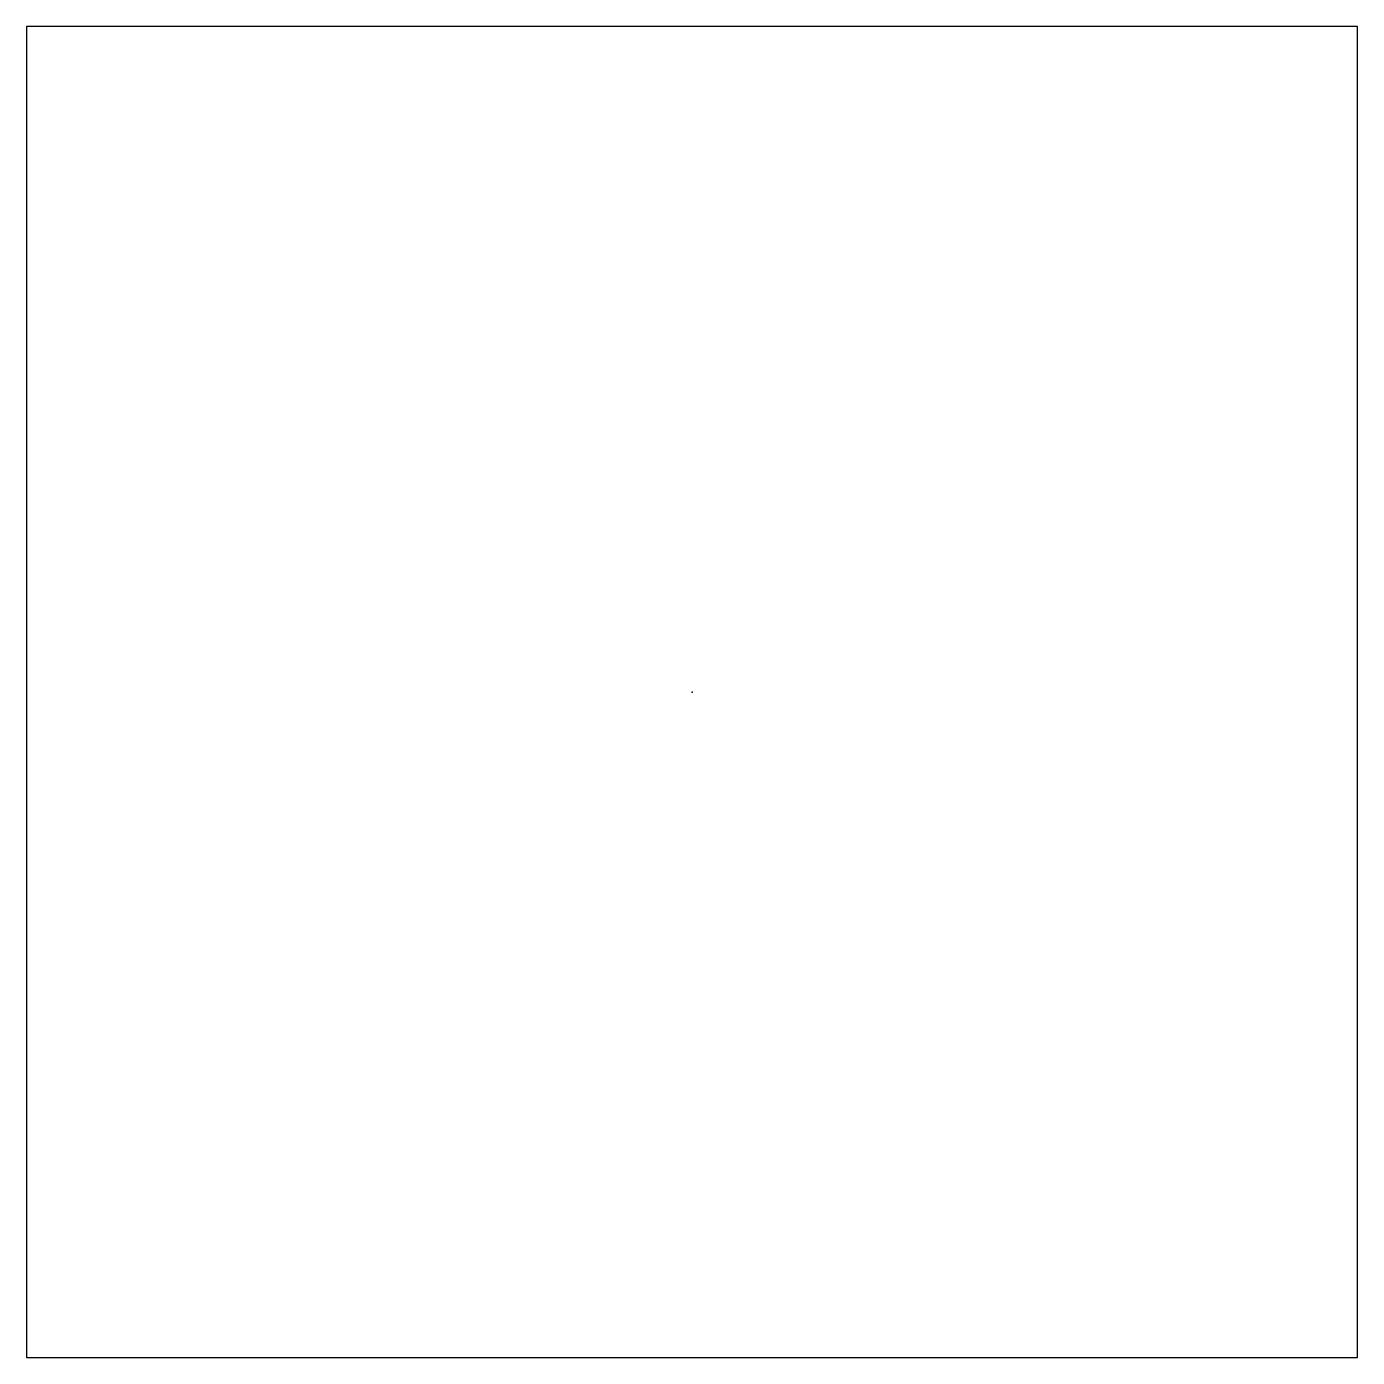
# Model space of a CAD drawing. Header units: millimetres. Extents: x -2.5 to 2.5, y -2.5 to 2.5.
import ezdxf

# ---------------------------------------------------------------- set-up
doc = ezdxf.new("R2010")
doc.units = ezdxf.units.MM
doc.layers.add('Center', color=7, linetype='Continuous')
doc.layers.add('U1_DIE1', color=7, linetype='Continuous')

msp = doc.modelspace()

# ---------------------------------------------------------------- linework, layer by layer
at = {"layer": 'Center'}
msp.add_point((0, 0), dxfattribs=at)
at = {"layer": 'U1_DIE1'}
msp.add_lwpolyline([(-2.5, -2.5), (2.5, -2.5), (2.5, 2.5), (-2.5, 2.5)], close=True, dxfattribs=at)

doc.saveas('drawing.dxf')
